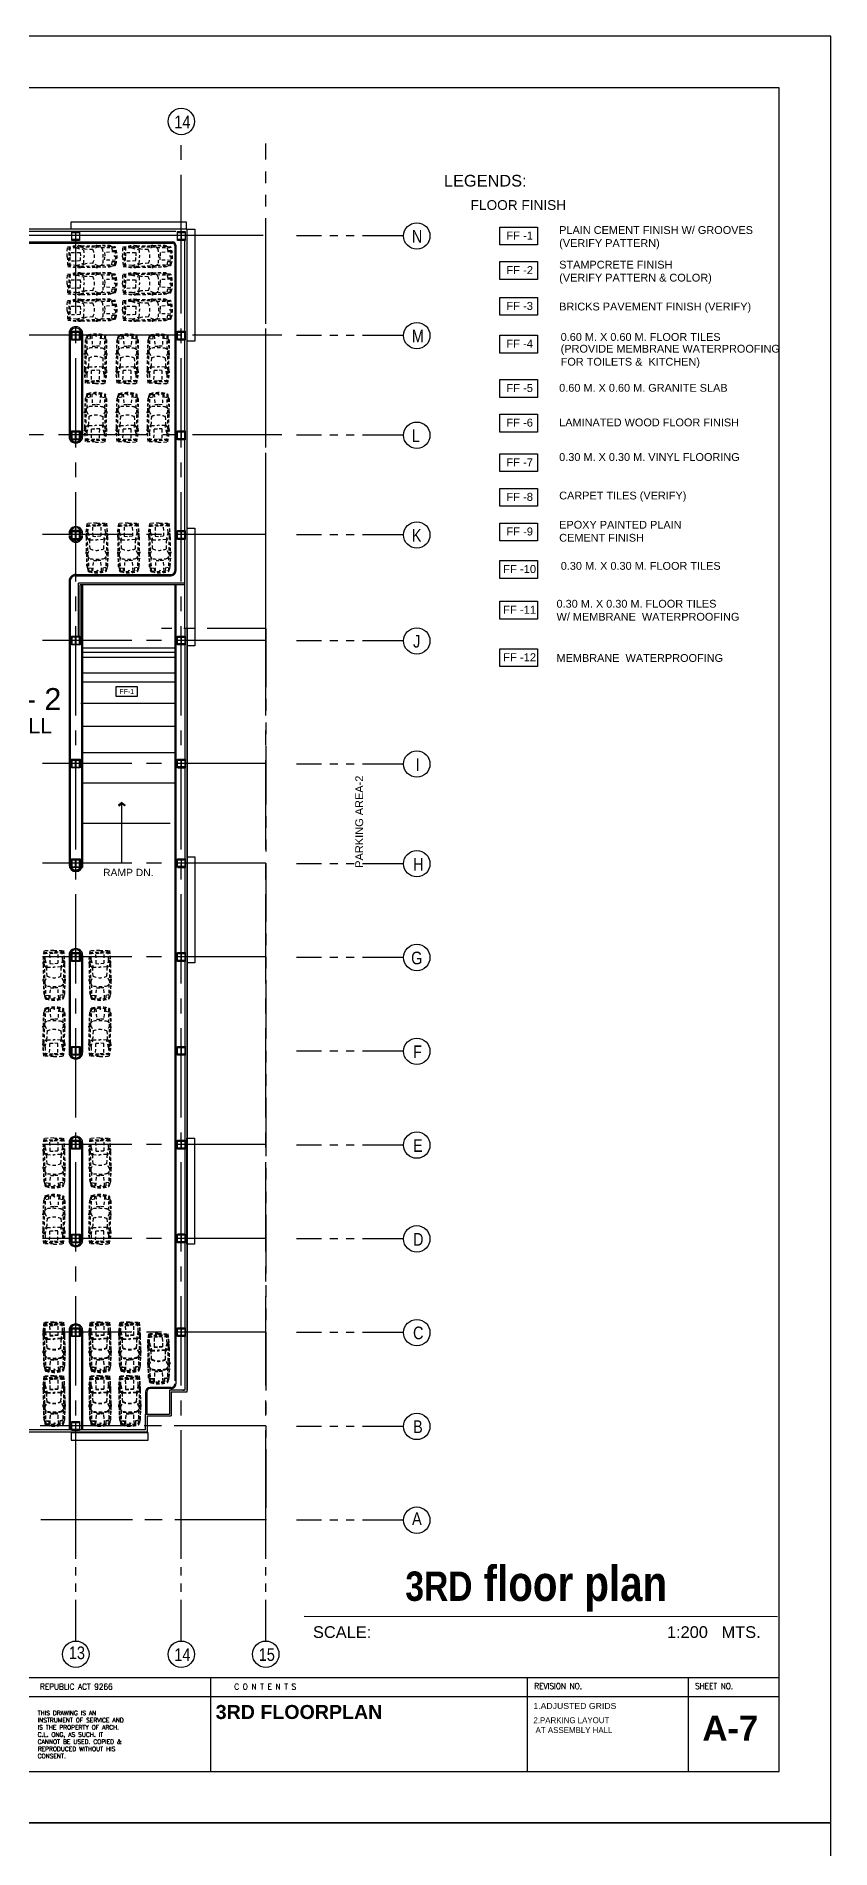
# Model space of a CAD drawing. Header units: millimetres. Extents: x 2148 to 2681, y 758 to 986.
# Drawn here: x 2647.6 to 2681.5, y 908.9 to 986.2 of the extents above; entities that cross this region are included whole.
import ezdxf
from ezdxf.enums import TextEntityAlignment as Align

# ---------------------------------------------------------------- set-up
doc = ezdxf.new("R2010")
doc.units = ezdxf.units.MM
for name, pattern in [('CENTER', [2, 1.25, -0.25, 0.25, -0.25]), ('CENTER2', [28.575, 19.05, -3.175, 3.175, -3.175]), ('HIDDEN', [0.375, 0.25, -0.125]), ('PHANTOM2', [1.25, 0.625, -0.125, 0.125, -0.125, 0.125, -0.125]), ('PHANTOMX2', [5, 2.5, -0.5, 0.5, -0.5, 0.5, -0.5])]:
    doc.linetypes.add(name, pattern=pattern)
for name, color, linetype in [('3TX-TITLE', 3, 'Continuous'), ('4CO', 4, 'Continuous'), ('CL', 1, 'CENTER'), ('cladding', 2, 'Continuous'), ('COL-EX', 2, 'Continuous'), ('COL-IN', 2, 'Continuous'), ('D', 1, 'Continuous'), ('DIM', 20, 'Continuous'), ('DR', 7, 'Continuous'), ('ELAYOUT', 4, 'Continuous'), ('FIXTURE', 1, 'Continuous'), ('grid', 241, 'PHANTOMX2'), ('HATCH', 8, 'Continuous'), ('p-boarder', 2, 'Continuous'), ('S_GRID LINES', 252, 'Continuous'), ('TEXT', 6, 'Continuous'), ('TITLE', 3, 'Continuous'), ('TLBLK', 7, 'Continuous'), ('wall', 4, 'Continuous')]:
    doc.layers.add(name, color=color, linetype=linetype)
doc.styles.add('ARIAL', font='arial.ttf')
doc.styles.add('ARIALNW', font='ARIALN.TTF')
doc.styles.add('MMTX$0$ESMX$0$X-OPTA1D', font='x-opta1d')
doc.styles.add('ROMANT', font='romant__.ttf')
doc.styles.add('SANSSERIFBOLD', font='SASB____.pfb', dxfattribs={"height": 0.6})
doc.styles.add('SMOOTHER', font='simplex_.ttf')
doc.styles.add('SWISS', font='swissl.ttf')

# ---------------------------------------------------------------- blocks, each defined once
blk = doc.blocks.new('A$C1DB67A09')
at = {"layer": 'D', "ltscale": 0.5}
blk.add_line((102.807, -77.28, 0), (102.807, -81.28, 0), dxfattribs=at)
at = {"layer": 'Defpoints', "ltscale": 0.5, "elevation": 0}
blk.add_lwpolyline([(7.292, -83.48), (108.892, -83.48), (108.892, -7.28), (7.292, -7.28)], close=True, dxfattribs=at)
at = {"layer": 'p-boarder', "ltscale": 0.5}
for p, q in [((82.433, -77.28, 0), (82.433, -81.28, 0)), ((95.948, -77.28, 0), (95.948, -81.28, 0)), ((65.105, -78.08, 0), (106.692, -78.08, 0))]:
    blk.add_line(p, q, dxfattribs=at)
at = {"layer": 'wall', "color": 16, "linetype": 'ByBlock', "ltscale": 1.5}
blk.add_line((9.492, -77.28, 0), (106.692, -77.28, 0), dxfattribs=at)
at = {"layer": 'wall', "color": 16, "linetype": 'ByBlock', "ltscale": 1.5, "elevation": 0}
blk.add_lwpolyline([(9.492, -81.28), (106.692, -81.28), (106.692, -9.48), (9.492, -9.48)], close=True, dxfattribs=at)
at = {"layer": 'TITLE', "style": 'SMOOTHER', "width": 0.9}
for s, p in [('REPUBLIC ACT 9266', (76.712, -77.667, 0)), ('C O N T E N T S', (84.77, -77.667, 0))]:
    blk.add_text(s, height=0.25344, dxfattribs=at).set_placement(p, align=Align.MIDDLE)
for s, height, p in [('REVISION NO.', 0.25344, (96.248, -77.769, 0)), ('SHEET NO.', 0.2534, (103.106, -77.769, 0))]:
    blk.add_text(s, height=height, dxfattribs=at).set_placement(p)
at = {"layer": 'TITLE', "insert": (75.065, -78.697, 0), "char_height": 0.184, "width": 4.10204, "attachment_point": 1, "style": 'SMOOTHER'}
blk.add_mtext('THIS DRAWING IS AN INSTRUMENT OF SERVICE AND IS THE PROPERTY OF ARCH. C.L. ONG, AS SUCH. IT CANNOT BE USED. COPIED & REPRODUCED WITHOUT HIS CONSENT.', dxfattribs=at)
blk = doc.blocks.new('CAR-PL4')
at = {"layer": 'DR', "color": 8, "linetype": 'HIDDEN'}
for p, q in [((-1.17, -1.39), (-1.02, -1.36)), ((-1.17, -1.49), (-1.17, -1.39)), ((-1.13, -1), (-1.07, -0.61)), ((-1.13, -1.38), (-1.13, -1)), ((-1.11, -0.35), (-1.07, -0.34)), ((-1.08, -0.36), (-1.02, -0.06)), ((-1.07, -0.61), (-1.08, -0.36)), ((-0.97, -0.07), (-1.04, -0.11)), ((-1.03, -1.37), (-1.03, -1.22)), ((-1.03, -1.34), (-0.84, -1.75)), ((-0.99, -1.1), (-0.97, -0.07)), ((-0.97, -0.29), (-0.73, -0.25)), ((-0.73, -0.25), (-0.73, -0.03)), ((-0.64, -0.02), (-0.59, -0.84)), ((-0.59, -0.84), (-0.29, -0.83)), ((-0.34, -0.08), (-0.31, -0.02)), ((-0.31, -0.07), (-0.34, -0.08)), ((-0.02, -0.84), (-0.32, -0.83)), ((-0.27, -0.08), (-0.3, -0.02)), ((-0.3, -0.07), (-0.27, -0.08)), ((0.03, -0.02), (-0.02, -0.84)), ((0.12, -0.25), (0.12, -0.03)), ((0.36, -0.29), (0.12, -0.25)), ((0.42, -1.34), (0.23, -1.75)), ((0.36, -0.07), (0.43, -0.11)), ((0.38, -1.1), (0.36, -0.07)), ((0.47, -0.36), (0.41, -0.06)), ((0.56, -1.39), (0.41, -1.36)), ((0.42, -1.37), (0.42, -1.22)), ((0.49, -0.35), (0.46, -0.34)), ((0.46, -0.61), (0.47, -0.36)), ((0.52, -1), (0.46, -0.61)), ((0.52, -1.38), (0.52, -1)), ((0.56, -1.49), (0.56, -1.39)), ((-1, -1.43), (-1.17, -1.49)), ((-1.13, -1.81), (-1.13, -1.47)), ((-1.13, -2.64), (-1.13, -1.81)), ((-1.09, -2.96), (-1.13, -2.64)), ((-1.05, -2.71), (-1.03, -1.44)), ((-0.98, -3.01), (-1.05, -2.71)), ((-0.86, -2.33), (-1.04, -2.7)), ((-0.98, -3.01), (-0.83, -2.45)), ((-0.84, -1.75), (-0.86, -2.33)), ((-0.83, -2.45), (-0.3, -2.43)), ((-0.62, -2.71), (-0.3, -2.7)), ((-0.62, -3.41), (-0.62, -2.71)), ((0.22, -2.45), (-0.31, -2.43)), ((0.01, -2.71), (-0.31, -2.7)), ((0.01, -3.41), (0.01, -2.71)), ((0.37, -3.01), (0.22, -2.45)), ((0.23, -1.75), (0.25, -2.33)), ((0.25, -2.33), (0.43, -2.7)), ((0.37, -3.01), (0.44, -2.71)), ((0.39, -1.43), (0.56, -1.49)), ((0.44, -2.71), (0.42, -1.44)), ((0.48, -2.96), (0.52, -2.64)), ((0.52, -1.81), (0.52, -1.47)), ((0.52, -2.64), (0.52, -1.81)), ((-1.1, -3.29), (-1.09, -2.96)), ((-1.06, -3.7), (-1.1, -3.29)), ((-1.08, -3.59), (-0.3, -3.61)), ((-1.07, -3.6), (-1.03, -3.51)), ((-0.3, -3.73), (-1.06, -3.7)), ((-1.03, -3.51), (-0.3, -3.51)), ((-0.98, -3.01), (-0.96, -3.51)), ((0.42, -3.51), (-0.31, -3.51)), ((0.47, -3.59), (-0.31, -3.61)), ((-0.31, -3.73), (0.45, -3.7)), ((0.37, -3.01), (0.35, -3.51)), ((0.46, -3.6), (0.42, -3.51)), ((0.45, -3.7), (0.49, -3.29)), ((0.49, -3.29), (0.48, -2.96))]:
    blk.add_line(p, q, dxfattribs=at)
for centre, radius, start, end in [((-0.93, -0.08), 0.1, 99.1082, 168.6925), ((-0.31, -2.4), 2.42, 73.9881, 106.0119), ((-0.31, -1.88), 2, 71.4744, 108.5256), ((0.32, -0.08), 0.1, 11.3075, 80.8918), ((4.35, -0.82), 5.48, 175.0805, 181.8902), ((-0.77, -1.24), 0.259, 103.928, 176.4903), ((-0.31, -4.7), 3.76, 81.9077, 98.0923), ((0.16, -1.24), 0.259, 3.5097, 76.072), ((-4.96, -0.82), 5.48, 358.1098, 4.9195), ((0.44, -2.89), 1.59, 170.8054, 194.642), ((-0.31, -2.81), 1.19, 63.3754, 116.6246), ((-1.05, -2.89), 1.59, 345.358, 9.1946)]:
    blk.add_arc(centre, radius, start, end, dxfattribs=at)

msp = doc.modelspace()

# ---------------------------------------------------------------- linework, layer by layer
at = {"color": 2}
for p, q in [((2653.8984825, 962.9177378, 0), (2649.3592275, 962.9177378, 0)), ((2649.3592275, 960.6579708, 0), (2649.3592275, 962.9177378, 0)), ((2653.8984825, 962.8427378, 0), (2649.4342275, 962.8427378, 0)), ((2649.4342275, 960.6579708, 0), (2649.4342275, 962.8427378, 0))]:
    msp.add_line(p, q, dxfattribs=at)
msp.add_line((2658.9957606, 918.8596783, 0), (2679.1839304, 918.8467693, 0))
msp.add_line((2658.9957606, 918.8596783, 0), (2679.1839304, 918.8467693, 0))
at = {"ltscale": 0.5}
for points in [[(2667.3345097, 978.1030311), (2668.9383476, 978.1030311), (2668.9383476, 977.3438634), (2667.3345097, 977.3438634)], [(2667.3345097, 976.6269958), (2668.9383476, 976.6269958), (2668.9383476, 975.8678281), (2667.3345097, 975.8678281)], [(2667.3345097, 975.0968594), (2668.9383476, 975.0968594), (2668.9383476, 974.3376916), (2667.3345097, 974.3376916)], [(2667.3345097, 973.4882115), (2668.9383476, 973.4882115), (2668.9383476, 972.7290438), (2667.3345097, 972.7290438)], [(2667.3345097, 971.5959095), (2668.9383476, 971.5959095), (2668.9383476, 970.8367417), (2667.3345097, 970.8367417)], [(2667.3345097, 970.1198742), (2668.9383476, 970.1198742), (2668.9383476, 969.3607064), (2667.3345097, 969.3607064)], [(2667.3345097, 968.4304629), (2668.9383476, 968.4304629), (2668.9383476, 967.6712951), (2667.3345097, 967.6712951)], [(2667.3345097, 966.9544276), (2668.9383476, 966.9544276), (2668.9383476, 966.1952599), (2667.3345097, 966.1952599)], [(2667.3345097, 965.4783923), (2668.9383476, 965.4783923), (2668.9383476, 964.7192246), (2667.3345097, 964.7192246)], [(2667.3345097, 963.8775706), (2668.9383476, 963.8775706), (2668.9383476, 963.1184028), (2667.3345097, 963.1184028)], [(2667.3345097, 962.1425475), (2668.9383476, 962.1425475), (2668.9383476, 961.3833797), (2667.3345097, 961.3833797)], [(2667.3345097, 960.1176803), (2668.9383476, 960.1176803), (2668.9383476, 959.3585125), (2667.3345097, 959.3585125)], [(2650.9650165, 958.5061209), (2651.8671754, 958.5061209), (2651.8671754, 958.079089), (2650.9650165, 958.079089)]]:
    msp.add_lwpolyline(points, close=True, dxfattribs=at)
for centre in [(2653.7489709, 982.6047522, 0), (2663.7911583, 977.7209649, 0), (2663.7911583, 973.4708839, 0), (2663.7911583, 969.2218782, 0), (2663.7914723, 964.9696626, 0), (2663.7913145, 960.4490257, 0), (2663.7910006, 955.2001109, 0), (2663.7910006, 950.9491043, 0), (2663.7910006, 946.9491043, 0), (2663.7910006, 942.9491043, 0), (2663.7910006, 938.9491043, 0), (2663.7910006, 934.9491043, 0), (2663.7910006, 930.9491043, 0), (2663.7910006, 926.9491043, 0), (2663.7910006, 922.9514704, 0), (2649.2489709, 917.2352149, 0), (2653.7489709, 917.2352149, 0), (2657.3496173, 917.2352149, 0)]:
    msp.add_circle(centre, 0.5634965)
at = {"layer": '3TX-TITLE', "linetype": 'PHANTOM2', "ltscale": 4}
for q in [(2657.3496173, 981.6577326, 0), (2657.3496173, 922.9776771, 0)]:
    msp.add_line((2657.3496173, 960.9754912, 0), q, dxfattribs=at)
at = {"layer": '3TX-TITLE', "linetype": 'PHANTOM2', "ltscale": 4, "elevation": 0}
msp.add_lwpolyline([(2657.3496173, 960.9754912), (2652.898657, 960.9754912)], dxfattribs=at)
at = {"layer": 'CL', "color": 1, "linetype": 'ByBlock', "ltscale": 0.5, "elevation": 0}
for points in [[(2649.0441251, 978.0094214), (2649.0441251, 978.3302787), (2653.9594705, 978.3302787), (2653.9594705, 978.0094214)], [(2653.9987965, 978.0094214), (2654.3196538, 978.0094214), (2654.3196538, 973.2385055), (2653.9987965, 973.2385055)], [(2653.9984825, 965.2564942), (2654.3193399, 965.2564942), (2654.3193399, 960.2480467), (2653.9984825, 960.2480467)], [(2653.9987965, 951.2396522), (2654.3196538, 951.2396522), (2654.3196538, 946.7270689), (2653.9987965, 946.7270689)], [(2653.9892849, 939.2396522), (2654.3101423, 939.2396522), (2654.3101423, 934.7270689), (2653.9892849, 934.7270689)], [(2649.0441251, 926.6812612), (2649.0441251, 926.3604039), (2652.3327273, 926.3604039), (2652.3327273, 926.6812612)]]:
    msp.add_lwpolyline(points, close=True, dxfattribs=at)
at = {"layer": 'cladding', "elevation": 0}
for points in [[(2649.0839329, 977.906811), (2649.4089329, 977.906811), (2649.4089329, 977.531811), (2649.0839329, 977.531811)], [(2653.5839329, 977.906811), (2653.9089329, 977.906811), (2653.9089329, 977.531811), (2653.5839329, 977.531811)], [(2649.0589329, 973.656811), (2649.4339329, 973.656811), (2649.4339329, 973.281811), (2649.0589329, 973.281811)], [(2653.5839329, 973.656811), (2653.9089329, 973.656811), (2653.9089329, 973.281811), (2653.5839329, 973.281811)], [(2653.5839329, 973.656811), (2653.9089329, 973.656811), (2653.9089329, 973.281811), (2653.5839329, 973.281811)], [(2649.0589329, 969.406811), (2649.4339329, 969.406811), (2649.4339329, 969.031811), (2649.0589329, 969.031811)], [(2653.5839329, 969.406811), (2653.9089329, 969.406811), (2653.9089329, 969.031811), (2653.5839329, 969.031811)], [(2649.4339329, 965.156811), (2649.0589329, 965.156811), (2649.0589329, 964.781811), (2649.4339329, 964.781811)], [(2653.5839329, 965.156811), (2653.9089329, 965.156811), (2653.9089329, 964.781811), (2653.5839329, 964.781811)], [(2649.0589329, 960.656811), (2649.4339329, 960.656811), (2649.4339329, 960.281811), (2649.0589329, 960.281811)], [(2653.5839329, 960.656811), (2653.9089329, 960.656811), (2653.9089329, 960.281811), (2653.5839329, 960.281811)], [(2649.0589329, 955.406811), (2649.4339329, 955.406811), (2649.4339329, 955.031811), (2649.0589329, 955.031811)], [(2653.5839329, 955.406811), (2653.9089329, 955.406811), (2653.9089329, 955.031811), (2653.5839329, 955.031811)], [(2649.0589329, 951.156811), (2649.4339329, 951.156811), (2649.4339329, 950.781811), (2649.0589329, 950.781811)], [(2653.5839329, 951.156811), (2653.9089329, 951.156811), (2653.9089329, 950.781811), (2653.5839329, 950.781811)], [(2649.0589329, 947.156811), (2649.4339329, 947.156811), (2649.4339329, 946.781811), (2649.0589329, 946.781811)], [(2653.5839329, 947.156811), (2653.9089329, 947.156811), (2653.9089329, 946.781811), (2653.5839329, 946.781811)], [(2649.0589329, 943.156811), (2649.4339329, 943.156811), (2649.4339329, 942.781811), (2649.0589329, 942.781811)], [(2653.5839329, 943.156811), (2653.9089329, 943.156811), (2653.9089329, 942.781811), (2653.5839329, 942.781811)], [(2649.0589329, 939.156811), (2649.4339329, 939.156811), (2649.4339329, 938.781811), (2649.0589329, 938.781811)], [(2653.5839329, 939.156811), (2653.9089329, 939.156811), (2653.9089329, 938.781811), (2653.5839329, 938.781811)], [(2649.0589329, 935.156811), (2649.4339329, 935.156811), (2649.4339329, 934.781811), (2649.0589329, 934.781811)], [(2653.5839329, 935.156811), (2653.9089329, 935.156811), (2653.9089329, 934.781811), (2653.5839329, 934.781811)], [(2649.0589329, 931.156811), (2649.4339329, 931.156811), (2649.4339329, 930.781811), (2649.0589329, 930.781811)], [(2653.5839329, 931.156811), (2653.9089329, 931.156811), (2653.9089329, 930.781811), (2653.5839329, 930.781811)], [(2649.0839329, 927.156811), (2649.4089329, 927.156811), (2649.4089329, 926.781811), (2649.0839329, 926.781811)]]:
    msp.add_lwpolyline(points, close=True, dxfattribs=at)
at = {"layer": 'COL-EX', "elevation": 0}
for points in [[(2649.2564709, 977.864311), (2649.3989709, 977.864311), (2649.3989709, 977.894311), (2649.0989709, 977.894311), (2649.0989709, 977.864311), (2649.2414709, 977.864311), (2649.2414709, 977.574311), (2649.0989709, 977.574311), (2649.0989709, 977.544311), (2649.3989709, 977.544311), (2649.3989709, 977.574311), (2649.2564709, 977.574311)], [(2653.7564709, 977.864311), (2653.8989709, 977.864311), (2653.8989709, 977.894311), (2653.5989709, 977.894311), (2653.5989709, 977.864311), (2653.7414709, 977.864311), (2653.7414709, 977.574311), (2653.5989709, 977.574311), (2653.5989709, 977.544311), (2653.8989709, 977.544311), (2653.8989709, 977.574311), (2653.7564709, 977.574311)], [(2653.7564709, 973.614311), (2653.8989709, 973.614311), (2653.8989709, 973.644311), (2653.5989709, 973.644311), (2653.5989709, 973.614311), (2653.7414709, 973.614311), (2653.7414709, 973.324311), (2653.5989709, 973.324311), (2653.5989709, 973.294311), (2653.8989709, 973.294311), (2653.8989709, 973.324311), (2653.7564709, 973.324311)], [(2653.7564709, 969.364311), (2653.8989709, 969.364311), (2653.8989709, 969.394311), (2653.5989709, 969.394311), (2653.5989709, 969.364311), (2653.7414709, 969.364311), (2653.7414709, 969.074311), (2653.5989709, 969.074311), (2653.5989709, 969.044311), (2653.8989709, 969.044311), (2653.8989709, 969.074311), (2653.7564709, 969.074311)], [(2653.7564709, 965.114311), (2653.8989709, 965.114311), (2653.8989709, 965.144311), (2653.5989709, 965.144311), (2653.5989709, 965.114311), (2653.7414709, 965.114311), (2653.7414709, 964.824311), (2653.5989709, 964.824311), (2653.5989709, 964.794311), (2653.8989709, 964.794311), (2653.8989709, 964.824311), (2653.7564709, 964.824311)], [(2653.7564709, 960.614311), (2653.8989709, 960.614311), (2653.8989709, 960.644311), (2653.5989709, 960.644311), (2653.5989709, 960.614311), (2653.7414709, 960.614311), (2653.7414709, 960.324311), (2653.5989709, 960.324311), (2653.5989709, 960.294311), (2653.8989709, 960.294311), (2653.8989709, 960.324311), (2653.7564709, 960.324311)], [(2653.7564709, 955.364311), (2653.8989709, 955.364311), (2653.8989709, 955.394311), (2653.5989709, 955.394311), (2653.5989709, 955.364311), (2653.7414709, 955.364311), (2653.7414709, 955.074311), (2653.5989709, 955.074311), (2653.5989709, 955.044311), (2653.8989709, 955.044311), (2653.8989709, 955.074311), (2653.7564709, 955.074311)], [(2653.7564709, 951.114311), (2653.8989709, 951.114311), (2653.8989709, 951.144311), (2653.5989709, 951.144311), (2653.5989709, 951.114311), (2653.7414709, 951.114311), (2653.7414709, 950.824311), (2653.5989709, 950.824311), (2653.5989709, 950.794311), (2653.8989709, 950.794311), (2653.8989709, 950.824311), (2653.7564709, 950.824311)], [(2653.7564709, 947.114311), (2653.8989709, 947.114311), (2653.8989709, 947.144311), (2653.5989709, 947.144311), (2653.5989709, 947.114311), (2653.7414709, 947.114311), (2653.7414709, 946.824311), (2653.5989709, 946.824311), (2653.5989709, 946.794311), (2653.8989709, 946.794311), (2653.8989709, 946.824311), (2653.7564709, 946.824311)], [(2653.7564709, 943.114311), (2653.8989709, 943.114311), (2653.8989709, 943.144311), (2653.5989709, 943.144311), (2653.5989709, 943.114311), (2653.7414709, 943.114311), (2653.7414709, 942.824311), (2653.5989709, 942.824311), (2653.5989709, 942.794311), (2653.8989709, 942.794311), (2653.8989709, 942.824311), (2653.7564709, 942.824311)], [(2653.7564709, 939.114311), (2653.8989709, 939.114311), (2653.8989709, 939.144311), (2653.5989709, 939.144311), (2653.5989709, 939.114311), (2653.7414709, 939.114311), (2653.7414709, 938.824311), (2653.5989709, 938.824311), (2653.5989709, 938.794311), (2653.8989709, 938.794311), (2653.8989709, 938.824311), (2653.7564709, 938.824311)], [(2653.7564709, 935.114311), (2653.8989709, 935.114311), (2653.8989709, 935.144311), (2653.5989709, 935.144311), (2653.5989709, 935.114311), (2653.7414709, 935.114311), (2653.7414709, 934.824311), (2653.5989709, 934.824311), (2653.5989709, 934.794311), (2653.8989709, 934.794311), (2653.8989709, 934.824311), (2653.7564709, 934.824311)], [(2653.7564709, 931.114311), (2653.8989709, 931.114311), (2653.8989709, 931.144311), (2653.5989709, 931.144311), (2653.5989709, 931.114311), (2653.7414709, 931.114311), (2653.7414709, 930.824311), (2653.5989709, 930.824311), (2653.5989709, 930.794311), (2653.8989709, 930.794311), (2653.8989709, 930.824311), (2653.7564709, 930.824311)], [(2649.2564709, 927.114311), (2649.3989709, 927.114311), (2649.3989709, 927.144311), (2649.0989709, 927.144311), (2649.0989709, 927.114311), (2649.2414709, 927.114311), (2649.2414709, 926.824311), (2649.0989709, 926.824311), (2649.0989709, 926.794311), (2649.3989709, 926.794311), (2649.3989709, 926.824311), (2649.2564709, 926.824311)]]:
    msp.add_lwpolyline(points, close=True, dxfattribs=at)
at = {"layer": 'COL-IN'}
for p, q in [((2649.0739709, 973.644311), (2649.4239709, 973.644311)), ((2649.0739709, 973.294311), (2649.0739709, 973.644311)), ((2649.0739709, 973.619311), (2649.4239709, 973.619311)), ((2649.0739709, 973.319311), (2649.4239709, 973.319311)), ((2649.4239709, 973.294311), (2649.0739709, 973.294311)), ((2649.0989709, 973.319311), (2649.0989709, 973.619311)), ((2649.2364709, 973.319311), (2649.2364709, 973.619311)), ((2649.2614709, 973.319311), (2649.2614709, 973.619311)), ((2649.3989709, 973.619311), (2649.3989709, 973.319311)), ((2649.4239709, 973.644311), (2649.4239709, 973.294311)), ((2649.0739709, 969.394311), (2649.4239709, 969.394311)), ((2649.0739709, 969.044311), (2649.0739709, 969.394311)), ((2649.0739709, 969.369311), (2649.4239709, 969.369311)), ((2649.0989709, 969.069311), (2649.0989709, 969.369311)), ((2649.2364709, 969.069311), (2649.2364709, 969.369311)), ((2649.2614709, 969.069311), (2649.2614709, 969.369311)), ((2649.3989709, 969.369311), (2649.3989709, 969.069311)), ((2649.4239709, 969.394311), (2649.4239709, 969.044311)), ((2649.0739709, 969.069311), (2649.4239709, 969.069311)), ((2649.4239709, 969.044311), (2649.0739709, 969.044311)), ((2649.0739709, 965.144311), (2649.4239709, 965.144311)), ((2649.0739709, 964.794311), (2649.0739709, 965.144311)), ((2649.0739709, 965.119311), (2649.4239709, 965.119311)), ((2649.0739709, 964.819311), (2649.4239709, 964.819311)), ((2649.4239709, 964.794311), (2649.0739709, 964.794311)), ((2649.0989709, 964.819311), (2649.0989709, 965.119311)), ((2649.2364709, 964.819311), (2649.2364709, 965.119311)), ((2649.2614709, 964.819311), (2649.2614709, 965.119311)), ((2649.3989709, 965.119311), (2649.3989709, 964.819311)), ((2649.4239709, 965.144311), (2649.4239709, 964.794311)), ((2649.0739709, 960.644311), (2649.4239709, 960.644311)), ((2649.0739709, 960.294311), (2649.0739709, 960.644311)), ((2649.0739709, 960.619311), (2649.4239709, 960.619311)), ((2649.0739709, 960.319311), (2649.4239709, 960.319311)), ((2649.4239709, 960.294311), (2649.0739709, 960.294311)), ((2649.0989709, 960.319311), (2649.0989709, 960.619311)), ((2649.2364709, 960.319311), (2649.2364709, 960.619311)), ((2649.2614709, 960.319311), (2649.2614709, 960.619311)), ((2649.3989709, 960.619311), (2649.3989709, 960.319311)), ((2649.4239709, 960.644311), (2649.4239709, 960.294311)), ((2649.0739709, 955.394311), (2649.4239709, 955.394311)), ((2649.0739709, 955.044311), (2649.0739709, 955.394311)), ((2649.0739709, 955.369311), (2649.4239709, 955.369311)), ((2649.0739709, 955.069311), (2649.4239709, 955.069311)), ((2649.4239709, 955.044311), (2649.0739709, 955.044311)), ((2649.0989709, 955.069311), (2649.0989709, 955.369311)), ((2649.2364709, 955.069311), (2649.2364709, 955.369311)), ((2649.2614709, 955.069311), (2649.2614709, 955.369311)), ((2649.3989709, 955.369311), (2649.3989709, 955.069311)), ((2649.4239709, 955.394311), (2649.4239709, 955.044311)), ((2649.0739709, 951.144311), (2649.4239709, 951.144311)), ((2649.0739709, 950.794311), (2649.0739709, 951.144311)), ((2649.0739709, 951.119311), (2649.4239709, 951.119311)), ((2649.0739709, 950.819311), (2649.4239709, 950.819311)), ((2649.4239709, 950.794311), (2649.0739709, 950.794311)), ((2649.0989709, 950.819311), (2649.0989709, 951.119311)), ((2649.2364709, 950.819311), (2649.2364709, 951.119311)), ((2649.2614709, 950.819311), (2649.2614709, 951.119311)), ((2649.3989709, 951.119311), (2649.3989709, 950.819311)), ((2649.4239709, 951.144311), (2649.4239709, 950.794311)), ((2649.0739709, 947.144311), (2649.4239709, 947.144311)), ((2649.0739709, 946.794311), (2649.0739709, 947.144311)), ((2649.0739709, 947.119311), (2649.4239709, 947.119311)), ((2649.0989709, 946.819311), (2649.0989709, 947.119311)), ((2649.2364709, 946.819311), (2649.2364709, 947.119311)), ((2649.2614709, 946.819311), (2649.2614709, 947.119311)), ((2649.3989709, 947.119311), (2649.3989709, 946.819311)), ((2649.4239709, 947.144311), (2649.4239709, 946.794311)), ((2649.0739709, 946.819311), (2649.4239709, 946.819311)), ((2649.4239709, 946.794311), (2649.0739709, 946.794311)), ((2649.0739709, 943.144311), (2649.4239709, 943.144311)), ((2649.0739709, 942.794311), (2649.0739709, 943.144311)), ((2649.0739709, 943.119311), (2649.4239709, 943.119311)), ((2649.0989709, 942.819311), (2649.0989709, 943.119311)), ((2649.2364709, 942.819311), (2649.2364709, 943.119311)), ((2649.2614709, 942.819311), (2649.2614709, 943.119311)), ((2649.3989709, 943.119311), (2649.3989709, 942.819311)), ((2649.4239709, 943.144311), (2649.4239709, 942.794311)), ((2649.0739709, 942.819311), (2649.4239709, 942.819311)), ((2649.4239709, 942.794311), (2649.0739709, 942.794311)), ((2649.0739709, 939.144311), (2649.4239709, 939.144311)), ((2649.0739709, 938.794311), (2649.0739709, 939.144311)), ((2649.0739709, 939.119311), (2649.4239709, 939.119311)), ((2649.0739709, 938.819311), (2649.4239709, 938.819311)), ((2649.4239709, 938.794311), (2649.0739709, 938.794311)), ((2649.0989709, 938.819311), (2649.0989709, 939.119311)), ((2649.2364709, 938.819311), (2649.2364709, 939.119311)), ((2649.2614709, 938.819311), (2649.2614709, 939.119311)), ((2649.3989709, 939.119311), (2649.3989709, 938.819311)), ((2649.4239709, 939.144311), (2649.4239709, 938.794311)), ((2649.0739709, 935.144311), (2649.4239709, 935.144311)), ((2649.0739709, 934.794311), (2649.0739709, 935.144311)), ((2649.0739709, 935.119311), (2649.4239709, 935.119311)), ((2649.0739709, 934.819311), (2649.4239709, 934.819311)), ((2649.4239709, 934.794311), (2649.0739709, 934.794311)), ((2649.0989709, 934.819311), (2649.0989709, 935.119311)), ((2649.2364709, 934.819311), (2649.2364709, 935.119311)), ((2649.2614709, 934.819311), (2649.2614709, 935.119311)), ((2649.3989709, 935.119311), (2649.3989709, 934.819311)), ((2649.4239709, 935.144311), (2649.4239709, 934.794311)), ((2649.0739709, 931.144311), (2649.4239709, 931.144311)), ((2649.0739709, 930.794311), (2649.0739709, 931.144311)), ((2649.0739709, 931.119311), (2649.4239709, 931.119311)), ((2649.0739709, 930.819311), (2649.4239709, 930.819311)), ((2649.4239709, 930.794311), (2649.0739709, 930.794311)), ((2649.0989709, 930.819311), (2649.0989709, 931.119311)), ((2649.2364709, 930.819311), (2649.2364709, 931.119311)), ((2649.2614709, 930.819311), (2649.2614709, 931.119311)), ((2649.3989709, 931.119311), (2649.3989709, 930.819311)), ((2649.4239709, 931.144311), (2649.4239709, 930.794311))]:
    msp.add_line(p, q, dxfattribs=at)
at = {"layer": 'D', "ltscale": 0.5}
for p, q in [((2653.5187965, 978.0110463), (2649.488657, 978.0110463)), ((2636.136119, 977.4679694, 0), (2653.3684825, 977.4679694, 0)), ((2636.136119, 977.4179694, 0), (2653.3684825, 977.4179694, 0)), ((2653.4684825, 977.3179694, 0), (2653.4684825, 964.9926526, 0)), ((2653.5184825, 977.3499936, 0), (2653.5184825, 964.9926526, 0)), ((2648.9592849, 973.5608864, 0), (2648.9592849, 969.1745612, 0)), ((2649.0092849, 973.5608953, 0), (2649.0092849, 969.1745511, 0)), ((2649.488657, 973.5608864, 0), (2649.488657, 969.1746058, 0)), ((2649.538657, 973.5608864, 0), (2649.538657, 969.1746058, 0)), ((2653.4684825, 964.9905611, 0), (2653.4684825, 963.4330366, 0)), ((2653.5184825, 964.9905611, 0), (2653.5184825, 963.4330451, 0)), ((2649.2492638, 963.2331772, 0), (2653.318476, 963.2330451, 0)), ((2649.2492655, 963.2831772, 0), (2653.3184871, 963.2830451, 0)), ((2648.9595794, 962.9935172, 0), (2648.9595794, 950.9007041, 0)), ((2649.0095794, 962.9935231, 0), (2649.0095794, 950.900711, 0)), ((2649.488657, 962.8427378, 0), (2649.488657, 950.781811, 0)), ((2649.538657, 962.8427378, 0), (2649.538657, 950.781811, 0)), ((2653.4684825, 962.8427378, 0), (2653.4684825, 928.8948382, 0)), ((2653.5184825, 962.8427378, 0), (2653.5184825, 950.781811, 0)), ((2649.488971, 960.5142317, 0), (2649.488971, 960.4638573, 0)), ((2649.538971, 960.4643096, 0), (2649.538971, 960.4638573, 0)), ((2653.4684825, 960.7038573, 0), (2653.4684825, 960.5204309, 0)), ((2653.4684825, 960.4722324, 0), (2653.4684825, 950.781811, 0)), ((2653.9987965, 956.2303176, 0), (2653.9987965, 928.4975905, 0)), ((2653.5184825, 955.010129, 0), (2653.5184825, 928.7626168)), ((2649.488657, 950.781811, 0), (2649.538657, 950.781811, 0)), ((2653.4684825, 950.781811, 0), (2653.5184825, 950.781811, 0)), ((2648.9592849, 947.0391069, 0), (2648.9592849, 942.9017885, 0)), ((2649.0092849, 947.0391157, 0), (2649.0092849, 942.9017787, 0)), ((2649.488657, 947.0391069, 0), (2649.488657, 942.9018319, 0)), ((2649.538657, 947.0391069, 0), (2649.538657, 942.9018319, 0)), ((2648.9592849, 939.0379485, 0), (2648.9592849, 934.9006301, 0)), ((2649.0092849, 939.0379573, 0), (2649.0092849, 934.9006203, 0)), ((2649.488657, 939.0379485, 0), (2649.488657, 934.9006735, 0)), ((2649.538657, 939.0379485, 0), (2649.538657, 934.9006735, 0)), ((2648.9592849, 931.0379485, 0), (2648.9592849, 926.8016861, 0)), ((2649.0092849, 931.0379573, 0), (2649.0092849, 926.8016861, 0)), ((2649.488657, 931.0379485, 0), (2649.488657, 926.8016861, 0)), ((2649.538657, 931.0379485, 0), (2649.538657, 926.8016861, 0)), ((2652.2264828, 928.4125507, 0), (2652.2264828, 927.471407, 0)), ((2652.2764828, 928.4125507, 0), (2652.2764828, 927.471407, 0)), ((2653.3184825, 928.6125507, 0), (2652.4264828, 928.6125507, 0)), ((2653.3184825, 928.5625507, 0), (2652.4264828, 928.5625507, 0))]:
    msp.add_line(p, q, dxfattribs=at)
for centre, radius, start, end in [((2653.3684825, 977.3179694, 0.0000013), 0.15, 0.000000052, 90), ((2653.3684825, 977.3179694, 0.0000013), 0.1, 0.000000052, 90), ((2649.2489709, 973.5608864, 0.0000001), 0.2896861, 0.000000026, 180.000000026), ((2649.2489709, 973.5608864, 0), 0.2396861, 0.000000039, 180.000000039), ((2649.2489709, 969.1746058, -0.0000001), 0.2896861, 179.999999974, 359.999999974), ((2649.2489709, 969.1746058, 0), 0.2396861, 179.999999961, 359.999999961), ((2649.2491398, 965.0347761, 0.0000001), 0.2896861, 0.000000026, 180.000000026), ((2649.2491398, 964.9449624, -0.0000001), 0.2896861, 179.999999974, 359.999999974), ((2649.2491398, 965.0347761, 0), 0.2396861, 0.000000039, 180.000000039), ((2649.2491398, 964.9449624, 0), 0.2396861, 179.999999961, 359.999999961), ((2649.2492655, 962.9934911, 0.0000001), 0.2896861, 89.996281294, 180.000000026), ((2649.2492655, 962.9934911, 0), 0.2396861, 89.996282127, 180.000000039), ((2653.3184825, 963.4330451, -0.0000073), 0.2, 269.998140438, 0.000000026), ((2653.3184825, 963.4330451, -0.0000073), 0.15, 269.998140438, 0.000000026), ((2649.2489709, 950.9228208, 0.0000001), 0.2896861, 180.000000026, 0.000000026), ((2649.2492655, 950.9006735, 0.0000001), 0.2896861, 180.000000026, 0.000000026), ((2649.2489709, 950.9228208, 0), 0.2396861, 180.000000039, 0.000000039), ((2649.2492655, 950.9006735, 0), 0.2396861, 180.000000039, 0.000000039), ((2649.2489709, 947.0391069, 0.0000001), 0.2896861, 0.000000026, 180.000000026), ((2649.2489709, 947.0391069, 0), 0.2396861, 0.000000039, 180.000000039), ((2649.2489709, 942.9018319, -0.0000001), 0.2896861, 179.999999974, 359.999999974), ((2649.2489709, 942.9018319, 0), 0.2396861, 179.999999961, 359.999999961), ((2649.2489709, 939.0379485, 0.0000001), 0.2896861, 0.000000026, 180.000000026), ((2649.2489709, 939.0379485, 0), 0.2396861, 0.000000039, 180.000000039), ((2649.2489709, 934.9006735, -0.0000001), 0.2896861, 179.999999974, 359.999999974), ((2649.2489709, 934.9006735, 0), 0.2396861, 179.999999961, 359.999999961), ((2649.2489709, 931.0379485, 0.0000001), 0.2896861, 0.000000026, 180.000000026), ((2649.2489709, 931.0379485, 0), 0.2396861, 0.000000039, 180.000000039), ((2652.4264828, 928.4125507, 0.0000016), 0.2, 90, 180), ((2652.4264828, 928.4125507, 0.0000016), 0.15, 90, 180), ((2653.3184825, 928.7625507, 0.0000051), 0.2, 270, 0.000000026), ((2653.3184825, 928.7625507, 0.0000051), 0.15, 270, 0.000000026)]:
    msp.add_arc(centre, radius, start, end, dxfattribs=at)
at = {"layer": 'Defpoints', "ltscale": 0.5, "elevation": 0}
msp.add_lwpolyline([(2579.8500187, 910.0388045), (2681.4500187, 910.0388045), (2681.4500187, 986.2388045), (2579.8500187, 986.2388045)], close=True, dxfattribs=at)
at = {"layer": 'DR', "ltscale": 10}
for p, q in [((2653.8984825, 960.9738663, 0), (2653.8984825, 928.4955594, 0)), ((2653.9984825, 960.9871252, 0), (2653.9984825, 939.229311, 0)), ((2653.9987965, 928.4205594, 0), (2653.9987965, 960.9871252, 0)), ((2653.8984825, 928.4955594, 0), (2653.2464416, 928.4955594, 0)), ((2653.2464416, 928.4955594, 0), (2653.2464416, 927.471407, 0)), ((2653.3214416, 928.4205594, 0), (2653.9987965, 928.4205594, 0)), ((2653.3214416, 928.4205594, 0), (2653.3214416, 927.396407, 0)), ((2653.8096214, 928.4909656, 0), (2653.8703166, 928.4909656, 0)), ((2652.2264828, 926.8016861, 0), (2652.2264828, 927.471407, 0)), ((2652.2264828, 927.471407, 0), (2653.2464416, 927.471407, 0)), ((2652.2280029, 926.8444855, 0), (2652.2280029, 926.9428606, 0)), ((2652.3014828, 926.7260611, 0), (2652.3014828, 927.396407, 0)), ((2652.3014828, 927.396407, 0), (2653.3214416, 927.396407, 0)), ((2632.6964591, 926.7260611, 0), (2652.3014828, 926.7260611, 0)), ((2652.2264828, 926.8016861, 0), (2632.7714591, 926.8016861, 0))]:
    msp.add_line(p, q, dxfattribs=at)
at = {"layer": 'DR', "ltscale": 10, "elevation": 0}
for points in [[(2653.8984825, 960.9754912), (2653.8984825, 977.5039548)], [(2653.9984825, 960.9871252), (2653.9984825, 977.5039548)]]:
    msp.add_lwpolyline(points, dxfattribs=at)
at = {"layer": 'ELAYOUT', "ltscale": 10}
for p, q in [((2653.9984825, 952.6520405, 0), (2653.9984825, 955.8303236, 0)), ((2653.9984825, 955.8303236, 0), (2653.9984825, 952.6520405, 0)), ((2653.9984825, 955.8303236, 0), (2653.9984825, 952.6520405, 0))]:
    msp.add_line(p, q, dxfattribs=at)
at = {"layer": 'ELAYOUT', "linetype": 'ByBlock', "ltscale": 0.5}
for p, q in [((2653.9984825, 955.5020405, 0), (2653.9987965, 955.5020405, 0)), ((2653.9984825, 955.5020405, 0), (2653.9987965, 955.5020405, 0)), ((2653.9987965, 955.5020405, 0), (2653.9987965, 955.4020405, 0)), ((2653.9987965, 955.4619425, 0), (2653.9987965, 955.4020405, 0))]:
    msp.add_line(p, q, dxfattribs=at)
at = {"layer": 'FIXTURE', "linetype": 'ByBlock', "ltscale": 0.5}
for p, q in [((2649.488657, 978.0110463, 0), (2635.748657, 978.0110463, 0)), ((2653.5187965, 977.9110463, 0), (2635.848657, 977.9110463, 0))]:
    msp.add_line(p, q, dxfattribs=at)
at = {"layer": 'grid', "ltscale": 0.7}
for p, q in [((2663.2276618, 977.7209649, 0), (2658.6672953, 977.7209649, 0)), ((2663.2276618, 973.4708839, 0), (2658.6672953, 973.4708839, 0)), ((2663.2276618, 969.2218782, 0), (2658.6672953, 969.2218782, 0)), ((2663.2273478, 964.9696626, 0), (2658.6672953, 964.9696626, 0)), ((2663.2275055, 960.4490257, 0), (2658.6672953, 960.4490257, 0)), ((2663.2278195, 960.4490257, 0), (2658.6672953, 960.4490257, 0)), ((2663.2278195, 955.2001109, 0), (2658.6672953, 955.2001109, 0)), ((2663.2278195, 950.9491043, 0), (2658.6672953, 950.9491043, 0)), ((2663.2278195, 946.9491043, 0), (2658.6672953, 946.9491043, 0)), ((2663.2278195, 942.9491043, 0), (2658.6672953, 942.9491043, 0)), ((2663.2278195, 938.9491043, 0), (2658.6672953, 938.9491043, 0)), ((2663.2278195, 934.9491043, 0), (2658.6672953, 934.9491043, 0)), ((2663.2278195, 930.9491043, 0), (2658.6672953, 930.9491043, 0)), ((2663.2278195, 926.9491043, 0), (2658.6672953, 926.9491043, 0)), ((2649.2489709, 917.7987114, 0), (2649.2489709, 922.9776771, 0)), ((2653.7489709, 917.7987114, 0), (2653.7489709, 922.9776771, 0)), ((2657.3496173, 917.7987114, 0), (2657.3496173, 922.9776771, 0)), ((2663.2278195, 922.9514704, 0), (2658.6672953, 922.9514704, 0))]:
    msp.add_line(p, q, dxfattribs=at)
at = {"layer": 'HATCH', "linetype": 'CENTER2', "ltscale": 0.2}
msp.add_line((2653.7489709, 976.5193008, 0), (2653.7489709, 982.0412557, 0), dxfattribs=at)
at = {"layer": 'HATCH', "linetype": 'CENTER2', "ltscale": 0.5}
for p, q in [((2653.748657, 977.7423299, 0), (2635.508657, 977.7423299, 0)), ((2653.748657, 973.490624, 0), (2635.5083431, 973.490624, 0))]:
    msp.add_line(p, q, dxfattribs=at)
at = {"layer": 'HATCH', "linetype": 'ByBlock', "ltscale": 0.5}
for p, q in [((2653.4684825, 960.1434518, 0), (2649.4776334, 960.1434518, 0)), ((2653.4684825, 959.9639026, 0), (2649.4776334, 959.9639026, 0)), ((2653.4684825, 959.7465674, 0), (2649.4776334, 959.7465674, 0)), ((2653.4684825, 958.6919856, 0), (2649.4775745, 958.6919856, 0)), ((2653.4684825, 959.0821554, 0), (2649.4776334, 959.0821554, 0)), ((2653.4684825, 957.7845844, 0), (2649.4699892, 957.7845844)), ((2649.5185344, 956.8123521, 0), (2653.4684825, 956.8123521)), ((2649.538657, 955.6981674, 0), (2653.4684825, 955.6981674, 0)), ((2653.9984825, 952.7504156, 0), (2653.9987965, 955.7303176, 0)), ((2649.538657, 954.4017224, 0), (2653.4684825, 954.4017224, 0)), ((2651.2146481, 950.9814266, 0), (2651.2146481, 953.5113783, 0)), ((2649.538657, 952.6816454, 0), (2653.268657, 952.6816454, 0))]:
    msp.add_line(p, q, dxfattribs=at)
at = {"layer": 'HATCH', "color": 7, "linetype": 'ByBlock', "ltscale": 0.5, "elevation": 0}
for points in [[(2651.2121785, 953.563593), (2651.0759715, 953.4446972), (2651.1006406, 953.4122723), (2651.2121785, 953.5136223)], [(2651.2121785, 953.563593), (2651.3483855, 953.4446972), (2651.3237165, 953.4122723), (2651.2121785, 953.5136223)]]:
    msp.add_lwpolyline(points, dxfattribs=at)
at = {"layer": 'S_GRID LINES', "linetype": 'CENTER2', "ltscale": 0.2}
for p, q in [((2649.2489709, 922.9776771, 0), (2649.2489709, 977.8860463, 0)), ((2657.2446832, 977.7411715, 0), (2595.6468887, 977.7411715, 0)), ((2653.7489709, 922.9776771, 0), (2653.7489709, 977.7411715, 0)), ((2653.7489709, 922.9776771), (2653.7489709, 977.7411715)), ((2657.3496173, 922.9776771, 0), (2657.3496173, 977.7411715, 0)), ((2658.0372458, 973.4910905, 0), (2595.5264967, 973.4910905, 0)), ((2658.0372458, 969.2420849, 0), (2595.5264967, 969.2420849, 0)), ((2657.3496173, 964.9914942, 0), (2595.7518229, 964.9914942, 0)), ((2657.3496173, 960.4722324, 0), (2595.7518229, 960.4722324, 0)), ((2657.3496173, 955.2203176), (2595.7518229, 955.2203176)), ((2657.3496173, 950.9709359, 0), (2630.738657, 950.9709359, 0)), ((2657.3496173, 946.9709359, 0), (2630.738657, 946.9709359, 0)), ((2657.3496173, 938.969311), (2595.7518229, 938.969311)), ((2657.3496173, 934.969311), (2595.7518229, 934.969311)), ((2657.3496173, 930.969311), (2595.7518229, 930.969311)), ((2657.3496173, 930.969311, 0), (2595.7518229, 930.969311, 0)), ((2657.3496173, 926.969311), (2595.7786652, 926.969311)), ((2657.2489709, 926.969311), (2595.7786652, 926.969311)), ((2657.3764596, 922.969311, 0), (2595.8055076, 922.969311, 0)), ((2657.2758133, 922.969311, 0), (2595.8055076, 922.969311, 0))]:
    msp.add_line(p, q, dxfattribs=at)
at = {"layer": 'TLBLK', "linetype": 'ByBlock', "ltscale": 0.5}
msp.add_line((2653.6629507, 973.4890325, 0), (2649.488657, 973.488679, 0), dxfattribs=at)

# ---------------------------------------------------------------- block references
at = {"layer": 'DIM', "color": 8}
for p in [(2572.558248, 993.5189005), (2572.558248, 917.3189005)]:
    msp.add_blockref('A$C1DB67A09', p, dxfattribs=at)
at = {"layer": 'HATCH', "color": 8}
for p, xscale, yscale, zscale, rotation in [((2650.9430013, 976.6949924), 0.5524092515375092, 0.5524092515375092, 0.5524092515375092, 270.7916878634857), ((2653.3097195, 976.6949924), 0.5524092515375092, 0.5524092515375092, 0.5524092515375092, 270.7916878634857), ((2650.9430013, 975.5325217), 0.5524092515375092, 0.5524092515375092, 0.5524092515375092, 270.7916878634857), ((2653.3097195, 975.5325217), 0.5524092515375092, 0.5524092515375092, 0.5524092515375092, 270.7916878634857), ((2650.9430013, 974.4059478), 0.5524092515375092, 0.5524092515375092, 0.5524092515375092, 270.7916878634857), ((2653.3097195, 974.4059478), 0.5524092515375092, 0.5524092515375092, 0.5524092515375092, 270.7916878634857), ((2649.9454897, 973.4880376, 0), -0.5524092515229585, 0.5524092515261149, 0.5524092515176443, 359.2083121364935), ((2651.2916598, 973.4880376, 0), -0.5524092515229585, 0.5524092515261149, 0.5524092515176443, 359.2083121364935), ((2652.6143052, 973.4880376, 0), -0.5524092515229585, 0.5524092515261149, 0.5524092515176443, 359.2083121364935), ((2649.9454897, 970.9907306, 0), -0.5524092515229585, 0.5524092515261149, 0.5524092515176443, 359.2083121364935), ((2651.2916598, 970.9907306, 0), -0.5524092515229585, 0.5524092515261149, 0.5524092515176443, 359.2083121364935), ((2652.6143052, 970.9907306, 0), -0.5524092515229585, 0.5524092515261149, 0.5524092515176443, 359.2083121364935), ((2649.9961125, 963.415595, 0), 0.5524092515229585, 0.5524092515229585, 0.5524092515229585, 180.7916878635065), ((2651.3422827, 963.415595, 0), 0.5524092515229585, 0.5524092515229585, 0.5524092515229585, 180.7916878635065), ((2652.6649281, 963.415595, 0), 0.5524092515229585, 0.5524092515229585, 0.5524092515229585, 180.7916878635065), ((2648.1649181, 945.1895982, 0), 0.5524092515227581, 0.5524092515227581, 0.5524092515227581, 180.7916878619974), ((2650.1258394, 945.1895982, 0), 0.5524092515227581, 0.5524092515227581, 0.5524092515227581, 180.7916878619974), ((2648.1649181, 944.7871067, 0), -0.5524092515229585, 0.5524092515261149, 0.5524092515176443, 359.2083121364935), ((2650.1258394, 944.7871067, 0), -0.5524092515229585, 0.5524092515261149, 0.5524092515176443, 359.2083121364935), ((2648.1649181, 937.1895982, 0), 0.5524092515227581, 0.5524092515227581, 0.5524092515227581, 180.7916878619974), ((2650.1258394, 937.1895982), 0.5524092515227581, 0.5524092515227581, 0.5524092515227581, 180.7916878619974), ((2648.1649181, 936.7871067, 0), -0.5524092515229585, 0.5524092515261149, 0.5524092515176443, 359.2083121364935), ((2650.1258394, 936.7871067), -0.5524092515229585, 0.5524092515261149, 0.5524092515176443, 359.2083121364935), ((2648.1649181, 929.3444159, 0), 0.5524092515227581, 0.5524092515227581, 0.5524092515227581, 180.7916878619974), ((2648.1649181, 929.3194159, 0), 0.5524092515227581, 0.5524092515227581, 0.5524092515227581, 180.7916878619974), ((2650.1258394, 929.3444159, 0), 0.5524092515227581, 0.5524092515227581, 0.5524092515227581, 180.7916878619974), ((2650.1258394, 929.3194159), 0.5524092515227581, 0.5524092515227581, 0.5524092515227581, 180.7916878619974), ((2651.3921978, 929.3444159, 0), 0.5524092515227581, 0.5524092515227581, 0.5524092515227581, 180.7916878619974), ((2651.3921978, 929.3194159), 0.5524092515227581, 0.5524092515227581, 0.5524092515227581, 180.7916878619974), ((2652.6218602, 928.852597, 0), 0.5524092515227581, 0.5524092515227581, 0.5524092515227581, 180.7916878619974), ((2652.6218602, 928.827597, 0), 0.5524092515227581, 0.5524092515227581, 0.5524092515227581, 180.7916878619974), ((2648.1649181, 927.0496031, 0), 0.5524092515227581, 0.5524092515227581, 0.5524092515227581, 180.7916878619974), ((2648.1649181, 927.0246031, 0), 0.5524092515227581, 0.5524092515227581, 0.5524092515227581, 180.7916878619974), ((2650.1258394, 927.0496031, 0), 0.5524092515227581, 0.5524092515227581, 0.5524092515227581, 180.7916878619974), ((2650.1258394, 927.0246031), 0.5524092515227581, 0.5524092515227581, 0.5524092515227581, 180.7916878619974), ((2651.3921978, 927.0496031, 0), 0.5524092515227581, 0.5524092515227581, 0.5524092515227581, 180.7916878619974), ((2651.3921978, 927.0246031), 0.5524092515227581, 0.5524092515227581, 0.5524092515227581, 180.7916878619974)]:
    msp.add_blockref('CAR-PL4', p, dxfattribs=dict(at, xscale=xscale, yscale=yscale, zscale=zscale, rotation=rotation))

# ---------------------------------------------------------------- texts
at = {"color": 2, "style": 'MMTX$0$ESMX$0$X-OPTA1D', "text_generation_flag": 6, "width": 1.1}
msp.add_text('1.ADJUSTED GRIDS', height=0.252, rotation=180, dxfattribs=at).set_placement((2668.7651597, 914.9023217, 0))
at = {"color": 2, "style": 'MMTX$0$ESMX$0$X-OPTA1D'}
for s, insert, char_height, width, attachment_point in [('FF-1', (2651.4232987, 958.2943466), 0.21537251, 3.970154439, 5), ('2.PARKING LAYOUT\\P AT ASSEMBLY HALL', (2668.7662032, 914.5453409), 0.252, 50.936817872, 1)]:
    msp.add_mtext(s, dxfattribs=dict(at, insert=insert, char_height=char_height, width=width, attachment_point=attachment_point))
at = {"color": 0, "insert": (2659.3653455, 918.4292335, 0), "char_height": 0.5, "width": 19.742788118, "attachment_point": 1, "style": 'ARIAL'}
msp.add_mtext('{\\fArial|b0|i0|c204|p34;SCALE:        }          {\\fArial|b0|i0|c204|p34; }                                            {\\fArial|b0|i0|c204|p34;  1:}2{\\fArial|b0|i0|c204|p34;00}   {\\fArial|b0|i0|c204|p34;MTS.}', dxfattribs=at)
at = {"layer": '4CO', "insert": (2668.888418, 920.0310003, 0), "char_height": 1.5, "width": 32.161121986, "attachment_point": 5, "rotation": 359.939194305, "style": 'ROMANT'}
msp.add_mtext('{\\fTechnicBold|b1|i0|c2|p2;\\H0.8333x;3RD\\H1.2x; floor plan}', dxfattribs=at)
at = {"layer": '4CO', "insert": (2658.7694014, 914.766786, 0), "char_height": 0.598468095, "width": 23.501105506, "attachment_point": 5, "style": 'ROMANT'}
msp.add_mtext('{\\fArial|b1|i0|c0|p34;3RD FLOORPLAN}', dxfattribs=at)
at = {"layer": 'TEXT', "style": 'SWISS'}
for s, height, rotation, p in [('BUILDING - 2', 0.931411859, 359.989710853, (2640.6077917, 957.5085327, 0.0000003)), ('ASSEMBLY HALL', 0.651988301, 359.989710853, (2640.796504, 956.5153309, 0.0000002)), ('PARKING AREA-2', 0.335384929, 89.989710853, (2661.5045896, 950.7753842, 0))]:
    msp.add_text(s, height=height, rotation=rotation, dxfattribs=at).set_placement(p)
msp.add_text('RAMP DN.', height=0.31518889, dxfattribs=at).set_placement((2650.4119793, 950.4178717, 0))
at = {"layer": 'TEXT', "color": 11, "style": 'SANSSERIFBOLD'}
msp.add_text('A-7', height=1.05827754, dxfattribs=at).set_placement((2677.1679552, 914.0813205, 0), align=Align.MIDDLE)
at = {"layer": 'TEXT'}
for s, insert, char_height, width, attachment_point, style in [('14', (2653.4503785, 982.8560511, 0), 0.54, 3.396423809, 1, 'ARIALNW'), ('LEGENDS:', (2666.7137223, 980.0740423), 0.4992, 7.258346404, 5, 'SWISS'), ('FLOOR FINISH', (2668.1260392, 979.038443), 0.416, 6.048622004, 5, 'SWISS'), ('N', (2663.5800788, 977.9700938, 0), 0.54, 3.396423809, 1, 'ARIALNW'), ('FF -1', (2668.1800469, 977.7409303), 0.34125, 4.838897603, 5, 'SWISS'), ('FF -2', (2668.1800469, 976.264895), 0.34125, 4.838897603, 5, 'SWISS'), ('FF -3', (2668.1800469, 974.7347585), 0.34125, 4.838897603, 5, 'SWISS'), ('M', (2663.5800788, 973.7200129, 0), 0.54, 3.396423809, 1, 'ARIALNW'), ('FF -4', (2668.1800469, 973.1261107), 0.34125, 4.838897603, 5, 'SWISS'), ('FF -5', (2668.1800469, 971.2338086), 0.34125, 4.838897603, 5, 'SWISS'), ('L', (2663.5800788, 969.4710072, 0), 0.54, 3.396423809, 1, 'ARIALNW'), ('FF -6', (2668.1800469, 969.7577733), 0.34125, 4.838897603, 5, 'SWISS'), ('FF -7', (2668.1800469, 968.0683621), 0.34125, 4.838897603, 5, 'SWISS'), ('FF -8', (2668.1800469, 966.5923268), 0.34125, 4.838897603, 5, 'SWISS'), ('K', (2663.5803928, 965.2187916, 0), 0.54, 3.396423809, 1, 'ARIALNW'), ('FF -9', (2668.1800469, 965.1162915), 0.34125, 4.838897603, 5, 'SWISS'), ('FF -10', (2668.1800469, 963.5154697), 0.34125, 4.838897603, 5, 'SWISS'), ('FF -11', (2668.1800469, 961.7804466), 0.34125, 4.838897603, 5, 'SWISS'), ('J', (2663.6327613, 960.7088679, 0), 0.54, 3.396423809, 1, 'ARIALNW'), ('FF -12', (2668.1800469, 959.7555794), 0.34125, 4.838897603, 5, 'SWISS'), ('I', (2663.7432166, 955.4492399, 0), 0.54, 3.396423809, 1, 'ARIALNW'), ('H', (2663.6324474, 951.1982333, 0), 0.54, 3.396423809, 1, 'ARIALNW'), ('G', (2663.5517592, 947.1982333, 0), 0.54, 3.396423809, 1, 'ARIALNW'), ('F', (2663.6324474, 943.1982333, 0), 0.54, 3.396423809, 1, 'ARIALNW'), ('E', (2663.6324474, 939.1982333, 0), 0.54, 3.396423809, 1, 'ARIALNW'), ('D', (2663.6324474, 935.1982333, 0), 0.54, 3.396423809, 1, 'ARIALNW'), ('C', (2663.6324474, 931.2086325, 0), 0.54, 3.396423809, 1, 'ARIALNW'), ('B', (2663.6324474, 927.2086325, 0), 0.54, 3.396423809, 1, 'ARIALNW'), ('A', (2663.5905108, 923.2884545, 0), 0.54, 3.396423809, 1, 'ARIALNW'), ('13', (2648.9503785, 917.5653734, 0), 0.54, 3.396423809, 1, 'ARIALNW'), ('14', (2653.4503785, 917.4865138, 0), 0.54, 3.396423809, 1, 'ARIALNW'), ('15', (2657.0510249, 917.492412, 0), 0.54, 3.396423809, 1, 'ARIALNW')]:
    msp.add_mtext(s, dxfattribs=dict(at, insert=insert, char_height=char_height, width=width, attachment_point=attachment_point, style=style))
at = {"layer": 'TLBLK', "color": 7, "char_height": 0.3328, "attachment_point": 4, "style": 'SWISS'}
for s, insert, width in [('PLAIN CEMENT FINISH W/ GROOVES\\P(VERIFY PATTERN)', (2669.8671111, 977.6468311), 11.644719696), ('STAMPCRETE FINISH\\P(VERIFY PATTERN & COLOR)', (2669.8671111, 976.1707958), 11.644719696), ('BRICKS PAVEMENT FINISH (VERIFY)', (2669.8671111, 974.6615447), 14.82962309), ('0.60 M. X 0.60 M. FLOOR TILES', (2669.9301125, 973.4121128), 11.644719696), ('(PROVIDE MEMBRANE WATERPROOFING \\PFOR TOILETS &  KITCHEN)', (2669.9301125, 972.5843886), 14.82962309), ('0.60 M. X 0.60 M. GRANITE SLAB', (2669.8671111, 971.2422624), 11.644719696), ('LAMINATED WOOD FLOOR FINISH', (2669.8671111, 969.7662271), 11.644719696), ('0.30 M. X 0.30 M. VINYL FLOORING', (2669.8671111, 968.2901918), 11.644719696), ('CARPET TILES (VERIFY)', (2669.8671111, 966.6007805), 11.644719696), ('EPOXY PAINTED PLAIN\\PCEMENT FINISH', (2669.8671111, 965.1247452), 11.644719696), ('0.30 M. X 0.30 M. FLOOR TILES', (2669.9340234, 963.6487099), 11.644719696), ('0.30 M. X 0.30 M. FLOOR TILES\\PW/ MEMBRANE  WATERPROOFING', (2669.7538392, 961.7558508), 11.644719696), ('MEMBRANE  WATERPROOFING', (2669.7538392, 959.7205118), 11.644719696)]:
    msp.add_mtext(s, dxfattribs=dict(at, insert=insert, width=width))

doc.saveas('drawing.dxf')
